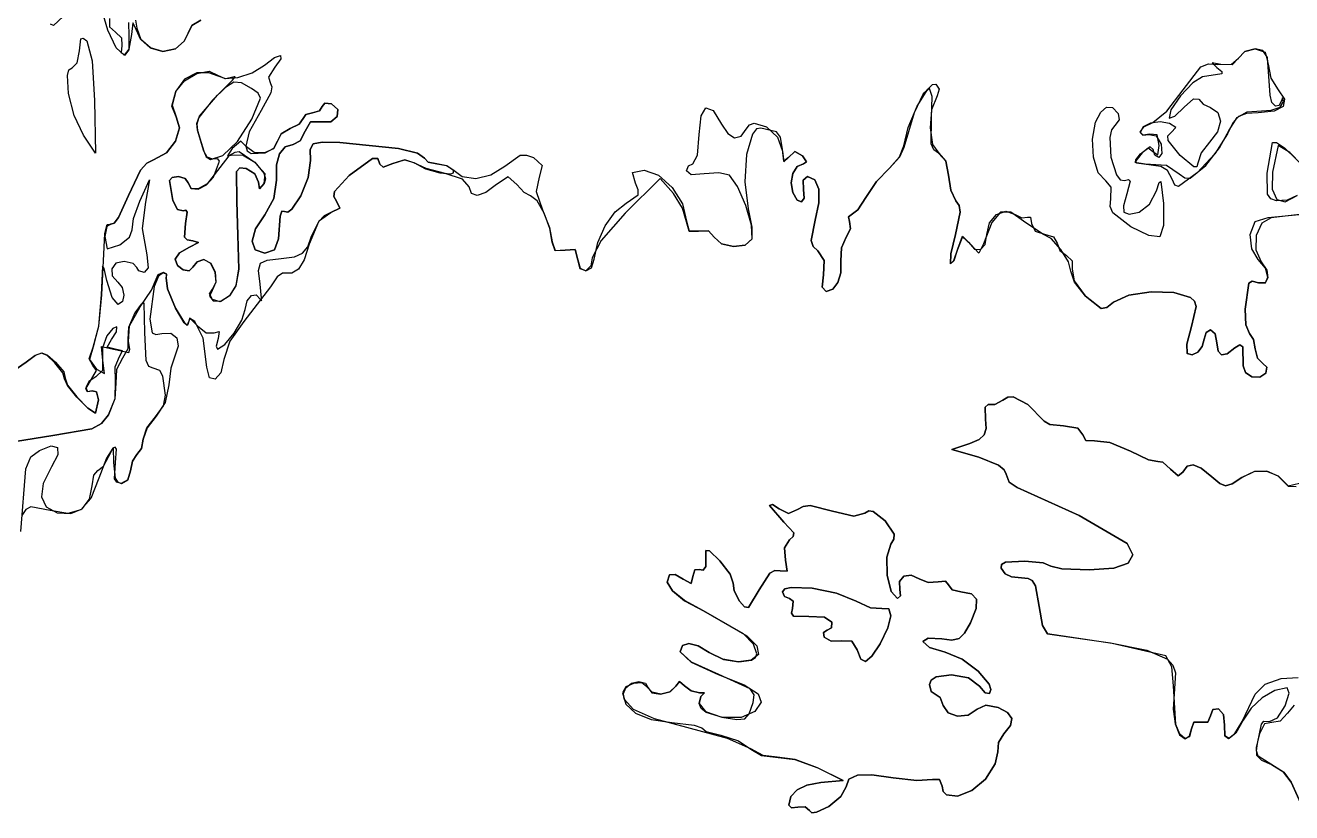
# Model space of a CAD drawing. Extents: x 0 to 397, y 0 to 706.
# Drawn here: x 139.5 to 209.4, y 499 to 542.5 of the extents above; entities that cross this region are included whole.
import ezdxf

# ---------------------------------------------------------------- set-up
doc = ezdxf.new("R2010")
doc.units = 0

msp = doc.modelspace()

# ---------------------------------------------------------------- linework, layer by layer
at = {"layer": 'Layer 1', "color": 7}
for points in [[(149.225094, 542.748397), (148.726795, 542.445405), (148.519538, 542.031552), (148.314618, 541.573602), (147.822096, 541.165129), (147.13575, 541.011919), (146.455919, 541.206272), (145.899583, 541.684589), (145.583719, 542.383272), (145.466818, 542.587795), (145.392514, 541.954646), (145.256341, 541.144845), (144.996344, 540.808118), (144.55234, 541.204249), (144.089881, 542.184084), (143.725053, 543.434787)], [(141.63636, 542.947011), (141.094487, 542.453475), (140.932235, 542.516699)], [(144.19201, 542.835533), (144.188482, 542.374717), (144.521505, 542.068947), (144.84928, 541.768644), (144.862994, 541.334463), (144.832567, 540.962679), (145.042911, 540.808118), (145.273892, 541.104981), (145.269394, 541.866452), (145.245273, 542.6139)], [(145.611633, 542.742444), (145.697314, 542.304249), (145.907917, 541.671244), (146.435987, 541.214783), (147.125916, 541.018274), (147.822096, 541.165129), (148.314618, 541.573602), (148.519538, 542.031552), (148.726795, 542.445405), (149.225094, 542.748397)], [(143.366157, 538.302689), (143.404257, 535.403559), (142.746679, 536.390632), (142.233894, 537.470088), (141.918356, 538.690568), (141.861052, 539.689062), (141.948295, 539.991624), (142.122967, 540.102562), (142.405057, 540.382359), (142.522312, 541.055063), (142.610506, 541.710877), (142.734839, 541.746618), (142.925184, 541.604691), (143.223723, 540.486825), (143.366157, 538.302689)], [(206.498602, 540.621146), (206.153718, 540.27119), (205.539752, 540.291651), (205.046215, 540.384432), (205.316796, 540.131137), (205.587961, 539.908165), (205.579792, 539.768966), (204.523045, 539.608673), (203.985439, 539.273192), (203.312267, 538.554925), (202.781904, 537.795647), (202.672725, 537.337135), (202.990666, 537.445262), (203.51657, 537.943913), (204.028142, 538.392206), (204.312437, 538.379594), (204.552458, 538.105309), (204.957315, 537.924158), (205.375263, 537.652221), (205.505841, 537.162069), (205.35166, 536.572302), (204.915335, 536.001518), (204.451432, 535.418684), (204.258462, 534.85252), (204.205997, 534.648515), (204.037711, 534.645527), (203.288322, 535.270915), (202.620514, 536.101178), (202.607681, 536.349225), (202.788789, 536.536682), (203.054916, 536.813833), (202.700594, 537.043624), (202.175561, 537.133461), (201.649933, 537.055883), (201.245352, 536.848262), (201.08346, 536.547971), (201.225321, 536.387898), (201.566413, 536.429437), (201.96783, 536.362057), (202.238808, 535.889334), (202.278892, 535.376748), (202.108633, 535.16367), (201.882943, 535.289435), (201.789016, 535.591942), (201.628237, 535.745577), (201.184355, 535.415553), (200.781614, 534.899042), (201.360744, 534.810892), (202.526675, 534.734912), (203.224822, 534.259147), (203.5466, 534.027714), (203.842184, 534.009998), (204.701904, 534.72552), (205.461303, 535.693587), (205.991308, 536.662977), (206.433912, 537.363461), (206.983672, 537.685327), (208.315409, 537.773522), (208.803345, 537.928391), (208.985687, 538.250477), (208.945294, 538.45822), (208.897493, 538.338672), (208.759127, 538.031507), (208.544362, 537.999344), (208.347324, 538.20299), (208.26214, 538.603255), (208.10824, 540.671064), (207.850282, 541.057135), (207.422528, 541.160896), (206.855393, 541.00241), (206.498602, 540.621146)], [(208.13902, 540.303998), (208.301121, 539.537015), (208.690765, 538.895708), (209.043559, 538.375322), (208.965976, 537.977207), (208.476502, 537.722694), (207.593625, 537.633116), (206.95104, 537.591279), (206.514301, 537.424624), (206.193449, 537.071438), (205.898527, 536.470007), (205.206376, 535.354964), (204.224243, 534.307125), (203.191794, 533.565012), (202.984652, 533.636455), (202.853347, 533.970928), (202.595114, 534.449868), (202.229988, 534.669781), (200.881495, 534.849433), (200.848863, 535.028754), (201.097218, 535.35664), (201.517686, 535.701436), (201.840522, 535.444834), (202.061934, 535.299357), (202.136502, 535.818779), (202.018101, 536.410608), (201.612627, 536.447076), (201.238903, 536.397158), (201.08346, 536.562082), (201.286175, 536.851051), (201.773847, 537.09901), (202.550708, 537.716636), (203.449542, 538.893592), (204.426473, 540.157639), (204.852198, 540.331818), (205.37324, 540.301176), (206.123555, 540.305762), (206.50848, 540.646898), (206.858348, 541.009863), (207.422528, 541.160896), (207.977095, 540.967265), (208.13902, 540.303998)], [(138.919655, 523.397664), (139.586141, 523.860663), (140.103688, 524.246486), (140.447272, 524.375498), (140.764662, 524.248063), (141.203628, 523.864543), (141.665723, 523.31959), (141.740203, 522.97519), (141.873856, 522.595452), (142.377629, 521.943359), (142.982671, 521.326521), (143.420132, 521.05255), (143.580646, 521.77892), (143.477017, 522.22783), (143.227868, 522.287273), (142.96512, 522.216629), (142.8851, 522.382788), (143.25856, 523.058798), (143.465464, 523.408842), (143.257501, 523.680041), (143.05752, 524.040624), (143.284312, 524.686163), (143.592861, 525.851742), (143.756682, 527.575062), (143.922091, 530.964465), (144.057365, 531.462456), (144.26821, 531.470437), (144.44837, 531.531374), (144.691368, 531.849982), (145.23835, 533.052646), (145.90122, 534.45269), (146.250878, 534.838833), (146.622298, 535.029614), (147.330709, 535.416678), (147.836383, 536.064489), (148.043607, 536.788764), (147.856668, 537.405221), (147.617617, 537.990392), (147.845026, 538.795167), (148.322925, 539.392558), (149.007562, 539.798952), (149.684196, 539.929585), (150.138083, 539.69969), (150.556544, 539.513037), (151.268825, 539.575159), (152.065111, 539.840481), (152.735588, 540.263429), (153.288937, 540.68329), (153.617753, 540.791802), (153.650038, 540.604642), (153.313791, 540.137487), (152.965996, 539.587594), (153.065083, 539.245664), (153.151634, 539.063995), (153.090483, 538.737399), (152.559199, 537.750238), (151.888601, 536.578855), (151.702654, 535.779047), (151.790536, 535.528271), (151.998513, 535.382133), (152.773335, 535.419434), (153.25717, 535.68243), (153.45843, 536.062901), (153.665687, 536.456645), (154.163986, 536.751171), (154.662285, 537.005877), (154.869542, 537.303974), (155.024985, 537.536411), (155.398709, 537.633116), (155.772433, 537.733525), (155.927876, 537.974958), (156.076837, 538.158976), (156.434818, 538.122066), (156.790881, 537.80283), (156.747027, 537.413909), (156.403663, 537.129829), (155.861201, 537.125116), (155.284188, 537.128952), (154.979962, 536.606532), (154.706691, 536.085743), (154.319914, 535.869226), (153.878572, 535.740528), (153.573656, 535.363254), (153.411417, 534.750633), (153.398105, 533.915894), (153.261712, 532.892), (152.75993, 531.996429), (152.236242, 531.212198), (152.060283, 530.53218), (152.232383, 530.053179), (152.752874, 529.872), (153.299018, 530.066072), (153.512052, 530.66575), (153.603069, 531.927285), (153.692145, 532.194602), (153.854247, 532.180932), (154.035039, 532.141716), (154.258657, 532.299802), (154.747437, 533.036639), (155.146721, 534.048974), (155.282645, 534.994337), (155.270243, 535.604312), (155.436897, 535.913588), (155.928857, 536.012917), (156.892371, 535.993051), (160.140398, 535.653943), (161.1816, 535.39238), (161.572324, 535.118514), (161.773407, 534.901203), (162.257066, 534.810892), (162.797125, 534.719655), (163.133719, 534.500095), (163.6492, 534.102635), (164.406146, 534.007793), (165.244252, 534.205315), (166.003216, 534.68495), (166.861921, 535.279469), (167.213636, 535.296634), (167.593892, 535.150617), (168.075213, 534.715774), (167.907511, 534.077467), (167.732269, 533.287729), (168.079314, 532.274418), (168.466709, 531.299428), (168.627884, 530.499592), (168.779049, 530.016948), (169.33344, 530.048389), (169.894842, 530.071496), (170.038996, 529.513578), (170.174198, 529.05022), (170.47503, 528.905521), (170.784328, 529.073493), (170.94493, 529.54815), (171.133429, 530.470791), (171.548048, 531.393399), (172.103756, 532.167378), (172.715523, 532.64413), (173.362782, 533.100271), (173.375725, 533.373785), (173.214704, 533.751147), (173.051059, 534.33667), (173.706829, 534.458114), (174.491534, 534.188002), (175.245514, 533.503453), (175.8125, 532.593148), (176.036222, 531.645768), (176.17676, 531.088952), (176.70015, 531.093317), (177.243561, 531.106458), (177.570806, 530.764528), (177.971226, 530.388087), (178.626274, 530.237963), (179.275435, 530.326428), (179.658194, 530.66575), (179.625303, 531.415068), (179.312251, 532.51294), (178.859433, 533.565371), (178.407243, 534.178361), (177.81806, 534.315107), (177.006361, 534.25315), (176.301952, 534.209406), (176.036222, 534.430245), (176.139851, 534.699017), (176.389, 534.810892), (176.638149, 535.285775), (176.741778, 536.427674), (176.842507, 537.452058), (177.1129, 537.90233), (177.505267, 537.756561), (177.971915, 536.992824), (178.311524, 536.475271), (178.692508, 536.250447), (179.052656, 536.330489), (179.329757, 536.727535), (179.510626, 536.967807), (179.781016, 537.053943), (180.450886, 536.848273), (181.060431, 536.279463), (181.330714, 535.516448), (181.405724, 534.925104), (181.671498, 535.160848), (182.025378, 535.492812), (182.441965, 535.249042), (182.669198, 534.923075), (182.494529, 534.810892), (182.153144, 534.657053), (181.914253, 534.268364), (181.818303, 533.754063), (181.905742, 533.223391), (182.15466, 532.803276), (182.390812, 532.709658), (182.530126, 532.917003), (182.488532, 533.39978), (182.472436, 533.903635), (182.709018, 534.105336), (183.119685, 533.920998), (183.337139, 533.412745), (183.349277, 532.647712), (183.143993, 531.69304), (182.921346, 530.568163), (183.027262, 530.253028), (183.286868, 529.997589), (183.641234, 529.468554), (183.598724, 528.674671), (183.532975, 528.007568), (183.738424, 527.755332), (184.117065, 527.891692), (184.398472, 528.260157), (184.553407, 528.799808), (184.552636, 529.449725), (184.59907, 530.168907), (184.858494, 530.75712), (185.08167, 531.214938), (185.041586, 531.620368), (184.973015, 531.880453), (185.128017, 531.988668), (185.496934, 532.27358), (185.942581, 532.958807), (186.529295, 533.832771), (187.236923, 534.572061), (187.799869, 535.199874), (188.038435, 535.806784), (188.264434, 536.810587), (188.778299, 537.990701), (189.363998, 538.930639), (189.616276, 539.18039), (189.8055, 539.213914), (189.99212, 538.932441), (189.871822, 538.571858), (189.568389, 537.795394), (189.488529, 536.789536), (189.622982, 535.879853), (189.962486, 535.391917), (190.346265, 534.958838), (190.50012, 534.186828), (190.621211, 533.360401), (190.912165, 532.776068), (191.0876, 532.507803), (191.142485, 532.140451), (190.887823, 530.907403), (190.626062, 529.83196), (190.609834, 529.292033), (190.794028, 529.468466), (191.01447, 530.115064), (191.278084, 530.823222), (191.607843, 530.477014), (191.938727, 530.106719), (192.266303, 530.076082), (192.516886, 530.353685), (192.616788, 530.908109), (192.772038, 531.548958), (193.158435, 532.008732), (193.656948, 532.199888), (194.14855, 532.034882), (194.55107, 531.825596), (194.854106, 531.874015), (195.01806, 531.865284), (195.086234, 531.518415), (195.280262, 531.092083), (195.79179, 530.930334), (196.290089, 530.78596), (196.497346, 530.438914), (196.650981, 530.032911), (197.020516, 529.746764), (197.33537, 529.446814), (197.332724, 528.996052), (197.433487, 528.34284), (198.047805, 527.520029), (198.931294, 526.818442), (199.238977, 526.877389), (199.615551, 527.174659), (200.452186, 527.554188), (201.682389, 527.739942), (202.939976, 527.709201), (203.858765, 527.439243), (204.082983, 527.232482), (204.16502, 526.94165), (203.911681, 525.833397), (203.663943, 524.859818), (203.670734, 524.345027), (203.945085, 524.262394), (204.254229, 524.416597), (204.506752, 524.731336), (204.61124, 525.130311), (204.714869, 525.489395), (204.964018, 525.638664), (205.213167, 525.431407), (205.316796, 524.933108), (205.383675, 524.464156), (205.577455, 524.258861), (205.88785, 524.320134), (206.304574, 524.650886), (206.573832, 524.82486), (206.741755, 524.712357), (206.763539, 523.650407), (206.887799, 523.28139), (207.249887, 523.056241), (207.681362, 523.028603), (208.013784, 523.252121), (208.06842, 523.578617), (207.848684, 523.795046), (207.555481, 524.085427), (207.433464, 524.588797), (207.338831, 525.110203), (207.111378, 525.443225), (206.912014, 525.91996), (206.884894, 526.786956), (207.081744, 528.21584), (207.271451, 528.336109), (207.609853, 528.235816), (208.005356, 528.241218), (208.132802, 528.561871), (207.994276, 529.044052), (207.591861, 529.534039), (207.235247, 530.121502), (207.150889, 530.899995), (207.421646, 531.624601), (208.13902, 531.840148), (209.836985, 532.010143)], [(149.008841, 539.836215), (148.33148, 539.48579), (147.846041, 538.82114), (147.653959, 538.056279), (147.856668, 537.405221), (148.043607, 536.788764), (147.836383, 536.064489), (147.330709, 535.416678), (146.622298, 535.029614), (146.250878, 534.838833), (145.90122, 534.45269), (145.23835, 533.052646), (144.691368, 531.849982), (144.44837, 531.531374), (144.26821, 531.470437), (144.031761, 531.357636), (143.933424, 530.795573), (144.061086, 530.117225), (144.754691, 530.339784), (145.295764, 530.757208), (145.443667, 531.162462), (145.509063, 531.79076), (145.852536, 532.743966), (146.393698, 533.928947), (146.168625, 532.694224), (145.993339, 531.243116), (146.253292, 529.783805), (146.321555, 529.067225), (146.091367, 528.813666), (145.812981, 528.895202), (145.697314, 529.091302), (145.490057, 529.303057), (144.991758, 529.422208), (144.541299, 529.32203), (144.307501, 529.018983), (144.327637, 528.633121), (144.63898, 528.284499), (144.893774, 527.974446), (144.982674, 527.563024), (144.903696, 527.203659), (144.654855, 527.049776), (144.33515, 527.438317), (144.039257, 528.372693), (143.886361, 529.037697), (143.798486, 529.164636), (143.728107, 527.575062), (143.586908, 525.856328), (143.292779, 524.701686), (143.083846, 524.003185), (143.470226, 523.470843), (143.916006, 523.229102), (143.810657, 523.956266), (143.735912, 524.733347), (144.500691, 524.565866), (145.254842, 524.38886), (145.312202, 524.579955), (145.225297, 524.998725), (145.286769, 525.872424), (145.887461, 526.923129), (146.500678, 527.837353), (146.755648, 528.437252), (146.86545, 528.703114), (147.12924, 528.813666), (147.338437, 528.725427), (147.316918, 528.513099), (147.389722, 527.900765), (147.825271, 526.850809), (148.31894, 526.040919), (148.471632, 525.912398), (148.530827, 526.0052), (148.646406, 526.268108), (149.036358, 525.86797), (149.514769, 525.470962), (149.966986, 525.484853), (150.245372, 525.550073), (150.177947, 525.167353), (150.076788, 524.752794), (150.149725, 524.58033), (150.554632, 524.84003), (151.060377, 525.454867), (151.49409, 526.178447), (151.682898, 526.764379), (151.786422, 527.251289), (152.017111, 527.54393), (152.28848, 527.584819), (152.514043, 527.316476), (152.567032, 527.246902), (152.58235, 527.385091), (152.501696, 528.172316), (152.4172, 528.921291), (152.512324, 529.319858), (152.894057, 529.497432), (153.669391, 529.583428), (154.389411, 529.679868), (154.844054, 529.869707), (155.129495, 530.223587), (155.341912, 530.812153), (155.776181, 531.677871), (156.405185, 532.123429), (156.908555, 532.366361), (156.722685, 532.746082), (156.56604, 532.999983), (156.613324, 533.290595), (157.409896, 534.168483), (158.695331, 535.104095), (159.002954, 535.104265), (159.102878, 534.798545), (159.284647, 534.621803), (159.831012, 534.822886), (160.477169, 535.022471), (160.97754, 534.883917), (161.631894, 534.538806), (162.417448, 534.309815), (163.030824, 534.257896), (163.17814, 534.317387), (163.168644, 534.444003), (162.807312, 534.703118), (162.257066, 534.810892), (161.773407, 534.901203), (161.572324, 535.118514), (161.1816, 535.39238), (160.140398, 535.653943), (156.892371, 535.993051), (155.928857, 536.012917), (155.436897, 535.913588), (155.270243, 535.604312), (155.282645, 534.994337), (155.146721, 534.048974), (154.747437, 533.036639), (154.258657, 532.299802), (154.035039, 532.141716), (153.854247, 532.180932), (153.692145, 532.194602), (153.603069, 531.927285), (153.512052, 530.66575), (153.299018, 530.066072), (152.752874, 529.872), (152.232383, 530.053179), (152.060283, 530.53218), (152.236242, 531.212198), (152.75993, 531.996429), (153.261712, 532.892), (153.398105, 533.915894), (153.411417, 534.750633), (153.573656, 535.363254), (153.878572, 535.740528), (154.319914, 535.869226), (154.706691, 536.085743), (154.979962, 536.606532), (155.284188, 537.128952), (155.861201, 537.125116), (156.403663, 537.129829), (156.747027, 537.413909), (156.790881, 537.80283), (156.434818, 538.122066), (156.076837, 538.158976), (155.927876, 537.974958), (155.772433, 537.733525), (155.398709, 537.633116), (155.024985, 537.536411), (154.869542, 537.303974), (154.662285, 537.005877), (154.163986, 536.751171), (153.665687, 536.456645), (153.45843, 536.062901), (153.240926, 535.639275), (152.736514, 535.418155), (152.167345, 535.44065), (151.755571, 535.74787), (151.427178, 536.062989), (150.962526, 535.647329), (150.703102, 535.255789), (150.904317, 535.295256), (151.526248, 535.307333), (152.215549, 534.896573), (152.705288, 534.2926), (152.791905, 533.989918), (152.728532, 533.725041), (152.469858, 533.4269), (152.405388, 533.799477), (152.207303, 534.257472), (151.738284, 534.548778), (151.385269, 534.585522), (151.204399, 534.377857), (151.217937, 532.737968), (151.332149, 528.994112), (151.159398, 528.079943), (150.811889, 527.52779), (150.290131, 527.182465), (149.877381, 527.314712), (149.69667, 527.639048), (149.866797, 527.89221), (150.074749, 528.271744), (150.021226, 528.817106), (149.771249, 529.306772), (149.389841, 529.519222), (149.025201, 529.397205), (148.792588, 529.104002), (148.574345, 528.902583), (148.245209, 528.952616), (147.945111, 529.190174), (147.813982, 529.551325), (148.047212, 529.88761), (148.607732, 530.213842), (149.106781, 530.471105), (148.777419, 530.555331), (148.48092, 530.607735), (148.326568, 530.761574), (148.387952, 531.512065), (148.468341, 532.148168), (148.399312, 532.257149), (148.258482, 532.221501), (147.938954, 532.294747), (147.682396, 532.786299), (147.500892, 533.881983), (147.652432, 534.062799), (147.990371, 534.105336), (148.364095, 534.001707), (148.519538, 533.752558), (148.684814, 533.443431), (149.076839, 533.419756), (149.539904, 533.644856), (149.918303, 534.082053), (150.262746, 534.947461), (150.166201, 535.089372), (149.889375, 535.075476), (149.581267, 535.168565), (149.394075, 535.516448), (149.042002, 536.67109), (148.998958, 537.030555), (149.157228, 537.448393), (150.154311, 538.591614), (150.983428, 539.425669), (151.131319, 539.616346), (151.061656, 539.611495), (150.614466, 539.508616), (150.179711, 539.647831), (149.66029, 539.831584), (149.008841, 539.836215)], [(149.868561, 538.330911), (149.119481, 537.375191), (149.001637, 536.99101), (149.047999, 536.655215), (149.394075, 535.516448), (149.529377, 535.1935), (149.761785, 535.052975), (150.435784, 535.264653), (151.251798, 536.042407), (152.045554, 537.277163), (152.520922, 538.441286), (152.395201, 538.713306), (152.02474, 538.976495), (151.470895, 539.287479), (151.056321, 539.322305), (150.586911, 539.02283), (149.868561, 538.330911)], [(209.869749, 532.021035), (208.315409, 531.83521), (207.797867, 531.530894), (207.492422, 530.849283), (207.459299, 530.05324), (207.758725, 529.405627), (208.064374, 528.947413), (208.130906, 528.516715), (207.974129, 528.23802), (207.609853, 528.235816), (207.271451, 528.336109), (207.081744, 528.21584), (206.884894, 526.786956), (206.912014, 525.91996), (207.111378, 525.443225), (207.338831, 525.110203), (207.433464, 524.588797), (207.555481, 524.085427), (207.848684, 523.795046), (208.06842, 523.578617), (208.013784, 523.252121), (207.681362, 523.028603), (207.249887, 523.056241), (206.887799, 523.28139), (206.763539, 523.650407), (206.741755, 524.712357), (206.573832, 524.82486), (206.304574, 524.650886), (205.88785, 524.320134), (205.577455, 524.258861), (205.383675, 524.464156), (205.316796, 524.933108), (205.213167, 525.431407), (204.964018, 525.638664), (204.714869, 525.489395), (204.61124, 525.130311), (204.506752, 524.731336), (204.254229, 524.416597), (203.945085, 524.262394), (203.670734, 524.345027), (203.663943, 524.859818), (203.911681, 525.833397), (204.16502, 526.94165), (204.082983, 527.232482), (203.858765, 527.439243), (202.939976, 527.709201), (201.682389, 527.739942), (200.452186, 527.554188), (199.615551, 527.174659), (199.239572, 526.877091), (198.934204, 526.815796), (198.066855, 527.500979), (197.456241, 528.27881), (197.261816, 528.875402), (197.131823, 529.406035), (196.703412, 530.089135), (196.163414, 530.679101), (195.698657, 530.930334), (194.64632, 531.641182), (193.936674, 532.146178), (193.376848, 532.132822), (192.900366, 531.563642), (192.440752, 530.401167), (192.178373, 529.880952), (191.727082, 530.356364), (191.276937, 530.786092), (191.004593, 530.0752), (190.791074, 529.456736), (190.609834, 529.292033), (190.626062, 529.83196), (190.887823, 530.907403), (191.142485, 532.140451), (191.0876, 532.507803), (190.912165, 532.776068), (190.621211, 533.360401), (190.50012, 534.186828), (190.344236, 534.964527), (189.946259, 535.398267), (189.684822, 535.581012), (189.542019, 535.921746), (189.562436, 537.32761), (189.606605, 538.523296), (189.444829, 538.976495), (189.100821, 538.679863), (188.598294, 537.62606)], [(188.598294, 537.62606), (188.030674, 535.711181), (187.797576, 535.171784), (187.236923, 534.572061), (186.529295, 533.832771), (185.942581, 532.958807), (185.496934, 532.27358), (185.128017, 531.988668), (184.973015, 531.880453), (185.041586, 531.620368), (185.08167, 531.214938), (184.858494, 530.75712), (184.59907, 530.168907), (184.552636, 529.449725), (184.553407, 528.799808), (184.398472, 528.260157), (184.117065, 527.891692), (183.738424, 527.755332), (183.532975, 528.007568), (183.598724, 528.674671), (183.641234, 529.468554), (183.286868, 529.997589), (183.027262, 530.253028), (182.921346, 530.568163), (183.143993, 531.69304), (183.349277, 532.647712), (183.337139, 533.412745), (183.119685, 533.920998), (182.709018, 534.105336), (182.472436, 533.903635), (182.488532, 533.39978), (182.530126, 532.917003), (182.390812, 532.709658), (182.15466, 532.803276), (181.905742, 533.223391), (181.818303, 533.754063), (181.914253, 534.268364), (182.153144, 534.657053), (182.494529, 534.810892), (182.669198, 534.923075), (182.441965, 535.249042), (182.025378, 535.492812), (181.671498, 535.160848), (181.408017, 534.951474), (181.333184, 535.604642), (181.234362, 536.289737), (181.004042, 536.574782), (180.14785, 536.77904), (179.894826, 536.738457), (179.672735, 536.447159), (179.353923, 535.319113), (179.256567, 533.80828), (179.445821, 532.32804), (179.643686, 531.310276), (179.644435, 530.64282), (179.269234, 530.316059), (178.622967, 530.237743), (177.969027, 530.392392), (177.570806, 530.764528), (177.243561, 531.106458), (176.70015, 531.093317), (176.179406, 531.085071), (176.036222, 531.609432), (175.823188, 532.367728), (175.31091, 533.170474), (174.585246, 534.004794), (172.655198, 532.089915), (171.320859, 530.574293), (170.822869, 529.619058), (170.762676, 529.181305), (170.479968, 528.908916), (170.160528, 529.006459), (170.038996, 529.513578), (169.894842, 530.071496), (169.33344, 530.048389), (168.780505, 530.015448), (168.627884, 530.483364), (168.497676, 531.245392), (168.181002, 532.08458), (167.788791, 532.763363), (167.431967, 533.04418), (167.078792, 533.226169), (166.670319, 533.659777), (166.189306, 534.096076), (165.54531, 533.659777), (164.96644, 533.234989), (164.487814, 533.070021), (164.162051, 533.16924), (164.04177, 533.537011), (163.670956, 533.958801), (162.718852, 534.273964), (161.661665, 534.550233), (160.97754, 534.866984), (160.480608, 535.026439), (159.831012, 534.822886), (159.284647, 534.621803), (159.102878, 534.798545), (159.002954, 535.104265), (158.695331, 535.104095), (157.409896, 534.168483), (156.613324, 533.290595), (156.56604, 532.999983), (156.722685, 532.746082), (156.907364, 532.366052), (156.399893, 532.122018), (156.036967, 531.942686), (155.724544, 531.600171), (155.213501, 530.36977), (154.928142, 529.511014), (154.6237, 528.998301), (154.244182, 528.771007), (153.733597, 528.76851), (153.43497, 528.563238), (153.073902, 528.016388), (151.599995, 526.096923), (150.827103, 525.016849), (150.4958, 524.009535), (150.334586, 523.27611), (150.020741, 522.91363), (149.708152, 522.991947), (149.550708, 523.58091), (149.358885, 525.189445), (148.896658, 526.108212), (148.607688, 526.280852), (148.519538, 525.987561), (148.464786, 525.901533), (148.315676, 526.035672), (147.825271, 526.850809), (147.389722, 527.900765), (147.316918, 528.513099), (147.350608, 528.725427), (147.170515, 528.813666), (146.884059, 528.603124), (146.642053, 528.037113), (146.407809, 526.232389), (146.531987, 525.471006), (146.73404, 525.384267), (147.066798, 525.448869), (147.570273, 525.461779), (147.893401, 525.195751), (147.983233, 524.742928), (147.786818, 524.195449), (147.562892, 523.523628), (147.466496, 522.606537), (147.26453, 521.641866), (146.755648, 520.876161), (146.257349, 520.240146), (146.050092, 519.607571), (145.946463, 519.098601), (145.697314, 518.759493), (145.448165, 518.404422), (145.344536, 517.856734), (145.191651, 517.373075), (144.824188, 517.171992), (144.586438, 517.228503), (144.461533, 517.418231), (144.517977, 518.31852), (144.572773, 519.065743), (144.500856, 519.172453), (144.377968, 519.11549), (144.025008, 518.553322), (143.60534, 517.464798), (143.146404, 516.338372), (142.601378, 515.701922), (141.886027, 515.499323), (140.916114, 515.674449), (139.845565, 515.870197), (139.567383, 515.726688), (139.344135, 515.402105)], [(199.873079, 537.593605), (199.916162, 537.237431), (199.679051, 536.931793), (199.494251, 536.678652), (199.405301, 536.256174), (199.467604, 535.169094), (199.771275, 534.202333), (199.984032, 533.930254), (200.221623, 533.887672), (200.440665, 533.936785), (200.532509, 533.848514), (200.352857, 533.157422), (200.151376, 532.498873), (200.181407, 532.132425), (200.464379, 532.025533), (201.021724, 532.145654), (201.591152, 532.582967), (201.980927, 533.324286), (202.122909, 533.771806), (202.220111, 533.832109), (202.371452, 532.628607), (202.365632, 531.401337), (202.171427, 530.772289), (201.561342, 530.852194), (200.555704, 531.328973), (199.563119, 532.095736), (199.424362, 532.456893), (199.467737, 532.883666), (199.487095, 533.5158), (199.190806, 533.861919), (198.769639, 534.321209), (198.505402, 535.170593), (198.43967, 536.176148), (198.614014, 537.103949), (198.905199, 537.66663), (199.227936, 537.941973), (199.558478, 537.920718), (199.873079, 537.593605)], [(209.751921, 533.068169), (209.198324, 532.798646), (208.59869, 532.757724), (208.290753, 532.87914), (208.115869, 533.135329), (208.086809, 534.286311), (208.388787, 535.987054), (208.612562, 535.987316), (209.046045, 535.694204), (210.337444, 534.447266)], [(210.576672, 534.158385), (209.333444, 535.435789), (208.702759, 535.824423), (208.384553, 534.351575), (208.364599, 533.409322), (208.61677, 532.848167), (209.091587, 532.715308), (209.739574, 533.057938)], [(150.777317, 535.246573), (149.971219, 534.19353), (149.568033, 533.696202), (149.088613, 533.425621), (148.687576, 533.428752), (148.519538, 533.752558), (148.364095, 534.001707), (147.990371, 534.105336), (147.652432, 534.062799), (147.500892, 533.881983), (147.682396, 532.786299), (147.938954, 532.294747), (148.258482, 532.221501), (148.399312, 532.257149), (148.468341, 532.148168), (148.387952, 531.512065), (148.326568, 530.761574), (148.48092, 530.607735), (148.777419, 530.555331), (149.106781, 530.471105), (148.607732, 530.213842), (148.047212, 529.88761), (147.813982, 529.551325), (147.945111, 529.190174), (148.245209, 528.952616), (148.574345, 528.902583), (148.792588, 529.104002), (149.025201, 529.397205), (149.389841, 529.519222), (149.772269, 529.318469), (150.01298, 528.842682), (150.059419, 528.281567), (149.859036, 527.824829), (149.704034, 527.509005), (149.902781, 527.243451), (150.336565, 527.235999), (150.837289, 527.55319), (151.168576, 528.096264), (151.333075, 529.014088), (151.217937, 532.737968), (151.204399, 534.377857), (151.385269, 534.585522), (151.738284, 534.548778), (152.207303, 534.257472), (152.405388, 533.799477), (152.469858, 533.4269), (152.728532, 533.725041), (152.777701, 534.260735), (152.226529, 534.87157), (151.352434, 535.464942), (151.096328, 535.439399), (150.777317, 535.246573)], [(139.294746, 514.51134), (139.572647, 517.976238), (139.849875, 518.626738), (140.316744, 518.982096), (140.971175, 519.233616), (141.314621, 519.147196), (141.325551, 518.752007), (140.982436, 518.07722), (140.52318, 517.169346), (140.424385, 516.423926), (140.682051, 515.873769), (141.292175, 515.551683), (142.058376, 515.510077), (142.672243, 515.771552), (143.079999, 516.294832), (143.227868, 517.038642), (143.319458, 517.631133), (143.539371, 517.877548), (143.846244, 518.110646), (144.146502, 518.671298), (144.382731, 519.125412), (144.400149, 518.31852), (144.491783, 517.457919), (144.638076, 517.243385), (144.851705, 517.171992), (145.199721, 517.373075), (145.344536, 517.856734), (145.448165, 518.404422), (145.697314, 518.759493), (145.946463, 519.098601), (146.050092, 519.607571), (146.247207, 520.23093), (146.721076, 520.844764), (147.161122, 521.448146), (147.277054, 522.045973), (147.13559, 523.081024), (146.966874, 523.392394), (146.59972, 523.521996), (146.358718, 523.618938), (146.209459, 523.945374), (146.13617, 525.500375), (146.100627, 527.113629), (145.930092, 527.06446), (145.590422, 526.577406), (145.233896, 525.782333), (145.206247, 525.137014), (145.200118, 524.604319), (144.894744, 524.080091), (144.572614, 523.462817), (144.54126, 522.698965), (144.487285, 521.829103), (144.125335, 520.949186), (143.735212, 520.482317), (143.201718, 520.177043), (141.061811, 519.812888), (138.989461, 519.4882)], [(138.989461, 519.4882), (141.061811, 519.812888), (143.202733, 520.177264), (143.736155, 520.48326), (144.127099, 520.952008), (144.501044, 521.862396), (144.517272, 522.806915), (144.499765, 523.607236), (144.728586, 524.176046), (144.904357, 524.492091), (144.490108, 524.58033), (144.051031, 524.681004), (144.293258, 525.117964), (144.563838, 525.542312), (144.587827, 525.807645), (144.361432, 525.72408), (144.030791, 525.31058)], [(144.030791, 525.31058), (143.798134, 524.647358), (143.807835, 523.964027), (143.794033, 523.394731), (143.432832, 523.052448), (143.038867, 522.788438), (142.87509, 522.453784), (142.978719, 522.246307), (143.227868, 522.287273), (143.477017, 522.22783), (143.580646, 521.77892), (143.420132, 521.05255), (142.99649, 521.324564), (142.38367, 521.935377), (141.860809, 522.577146), (141.707042, 522.942029), (141.616378, 523.27073), (141.161647, 523.824327), (140.736743, 524.223104), (140.42756, 524.359182), (140.08934, 524.235241), (139.577321, 523.85396), (138.915736, 523.395084)], [(210.108227, 499.12387), (209.410432, 500.684912), (208.999357, 501.228587), (208.28507, 501.661402), (207.586437, 502.103168), (207.503871, 502.400681), (207.565403, 502.802639), (207.781303, 503.883903), (207.914433, 504.048165), (208.227215, 504.0296), (208.663292, 504.218998), (209.092226, 504.882265), (209.297808, 505.589056), (209.197001, 505.883096), (208.517407, 505.735039), (207.821343, 505.339465), (207.207565, 504.769266), (206.774827, 504.097334), (206.364541, 503.389369), (205.994703, 503.091608), (205.755106, 503.22783), (205.735543, 503.821814), (205.684038, 504.403369), (205.40499, 504.73304), (205.09362, 504.678536), (204.964018, 504.336164), (204.82326, 503.988149), (204.434851, 503.9915), (204.04459, 503.992603), (203.905684, 503.627786), (203.798202, 503.17418), (203.548011, 503.08001), (203.26349, 503.316438), (203.05302, 503.854623), (202.928489, 506.002335), (202.821994, 507.051453), (202.500922, 507.643105), (199.525725, 508.325158), (195.968179, 508.866187), (195.687235, 509.317478), (195.507098, 510.381015), (195.297901, 511.514535), (195.118359, 511.810709), (194.889737, 511.924419), (193.968986, 512.012614), (193.635434, 512.172951), (193.410891, 512.496272), (193.427532, 512.691915), (193.640065, 512.818403), (194.704528, 512.879389), (195.721543, 512.775232), (196.144568, 512.60387), (196.765016, 512.452748), (198.257003, 512.397142), (199.620043, 512.495142), (200.423986, 512.769984), (200.668665, 513.221501), (200.353915, 513.849529), (197.706581, 515.390772), (194.292484, 516.946567), (193.856538, 517.244841), (193.675122, 517.676465), (193.568748, 517.922841), (193.266517, 518.172426), (192.175815, 518.617323), (190.676509, 519.031485), (191.680868, 519.377207), (192.188769, 519.591845), (192.472766, 519.843359), (192.575127, 520.197995), (192.538119, 520.721997), (192.52414, 521.372079), (192.696163, 521.532681), (193.056923, 521.521039), (193.497322, 521.757048), (193.779754, 521.926872), (194.075349, 521.949356), (194.881976, 521.522803), (195.780854, 520.611577), (196.099457, 520.424649), (196.850124, 520.346994), (197.632101, 520.217524), (197.908458, 519.850988), (198.081716, 519.532738), (198.556864, 519.524316), (199.406221, 519.42395), (200.538418, 518.944701), (201.535501, 518.470965), (202.060302, 518.383784), (202.339482, 518.337041), (202.746455, 517.960098), (203.173361, 517.586727), (203.428023, 517.789353), (203.667482, 518.125948), (204.005167, 518.197694), (204.455037, 518.002476), (205.031046, 517.538176), (205.470243, 517.157864), (205.797721, 517.026162), (206.15708, 517.139266), (206.691925, 517.493373), (207.381688, 517.823551), (208.060571, 517.852501), (208.694805, 517.58644), (209.250623, 517.031586), (209.877378, 517.188528)], [(209.689215, 516.988062), (209.266851, 517.004775), (208.705719, 517.575278), (208.06842, 517.850869), (207.386605, 517.825563), (206.691925, 517.493373), (206.15708, 517.139266), (205.797721, 517.026162), (205.470243, 517.157864), (205.031046, 517.538176), (204.455037, 518.002476), (204.005167, 518.197694), (203.667482, 518.125948), (203.428023, 517.789353), (203.173361, 517.586727), (202.746455, 517.960098), (202.339482, 518.337041), (202.060302, 518.383784), (201.535501, 518.470965), (200.538418, 518.944701), (199.406221, 519.42395), (198.556864, 519.524316), (198.081716, 519.532738), (197.908458, 519.850988), (197.632101, 520.217524), (196.850124, 520.346994), (196.099457, 520.424649), (195.780854, 520.611577), (194.881976, 521.522803), (194.075349, 521.949356), (193.779754, 521.926872), (193.497322, 521.757048), (193.056923, 521.521039), (192.696163, 521.532681), (192.52414, 521.372079), (192.538119, 520.721997), (192.575127, 520.197995), (192.472766, 519.843359), (192.188769, 519.591845), (191.680868, 519.377207), (190.676509, 519.031485), (192.175815, 518.617323), (193.266517, 518.172426), (193.568748, 517.922841), (193.675122, 517.676465), (193.856538, 517.244841), (194.292484, 516.946567), (197.706581, 515.390772), (200.353915, 513.849529), (200.668665, 513.221501), (200.423986, 512.769984), (199.620043, 512.495142), (198.257003, 512.397142), (196.765016, 512.452748), (196.144568, 512.60387), (195.721543, 512.775232), (194.704528, 512.879389), (193.640065, 512.818403), (193.427532, 512.691915), (193.410891, 512.496272), (193.635434, 512.172951), (193.968986, 512.012614), (194.889737, 511.924419), (195.118359, 511.810709), (195.297901, 511.514535), (195.507098, 510.381015), (195.687235, 509.316508), (195.968179, 508.862659), (199.441984, 508.35995), (201.454941, 507.967375), (202.585545, 507.468833), (202.879382, 507.132324), (203.023932, 506.712323), (202.960239, 505.54584), (202.908535, 504.697536), (203.016772, 503.894442), (203.246584, 503.295806), (203.559609, 503.060872), (203.804084, 503.227383), (203.905684, 503.627786), (204.04459, 503.992603), (204.434851, 503.9915), (204.82326, 503.988149), (204.964018, 504.336164), (205.09362, 504.678536), (205.40499, 504.73304), (205.684038, 504.403369), (205.735543, 503.821814), (205.746143, 503.239444), (205.96163, 503.090858), (206.30749, 503.36005), (206.709211, 504.031011), (207.422881, 505.527496), (207.986025, 506.079571), (208.862039, 506.403444), (209.793615, 506.446857)], [(180.622336, 515.948911), (181.416086, 515.030982), (181.954338, 514.434655), (181.932124, 514.233313), (181.731117, 514.048143), (181.439193, 513.60814), (181.507103, 512.929484), (181.599487, 512.32932), (181.201597, 512.341403), (180.912011, 512.368771), (180.632214, 512.212154), (180.041663, 511.292594), (179.461255, 510.31778), (179.243944, 510.353091), (178.969218, 510.675938), (178.667946, 511.231166), (178.607974, 511.658072), (178.440272, 512.161045), (177.880193, 512.899498), (177.30759, 513.437749), (177.109373, 513.460062), (177.10708, 512.577985), (176.961735, 512.381504), (176.741778, 512.409489), (176.492629, 512.389204), (176.389, 512.034486), (176.287268, 511.637875), (175.851366, 511.887378), (175.409512, 512.140452), (175.102066, 512.122328), (174.969973, 511.720729), (175.255789, 511.235223), (175.932527, 510.694619), (176.9732, 510.127721), (179.375178, 508.752813), (179.914641, 508.195286), (180.003916, 507.731653), (179.614471, 507.407031), (178.888344, 507.32146), (178.041963, 507.466738), (177.291759, 507.834664), (176.677914, 508.203129), (176.165339, 508.332875), (175.813895, 508.22251), (175.683444, 507.870647), (176.29741, 507.305409), (177.78847, 506.621108), (179.221416, 506.041262), (179.985792, 505.557394), (180.157568, 505.092443), (179.81271, 504.569351), (179.045788, 504.242574), (178.022053, 504.245633), (177.125915, 504.52247), (176.845821, 504.746037), (176.741778, 505.017026), (176.819566, 505.395865), (177.006361, 505.586057), (177.039434, 505.616308), (176.74707, 505.611104), (176.289781, 505.711955), (175.926155, 505.996691), (175.655089, 506.227804), (175.450963, 505.971291), (175.129268, 505.653801), (174.629211, 505.54196), (174.137157, 505.63861), (173.839473, 505.946596), (173.568099, 506.153004), (173.117601, 506.130482), (172.695282, 505.931614), (172.508442, 505.608987), (172.693568, 504.983358), (173.228506, 504.4883), (174.082598, 504.142335), (175.225185, 503.963984), (176.463083, 503.825121), (176.878656, 503.668003), (177.115899, 503.481251), (177.924643, 503.270422), (178.91489, 502.950541), (179.588696, 502.502072), (180.176028, 502.148985), (180.958886, 502.05863), (182.020968, 501.923163), (183.280165, 501.461729), (184.679283, 500.767815), (183.447735, 500.651045), (182.688617, 500.510711), (182.139943, 500.255184), (181.804721, 499.886614), (181.685962, 499.40715), (181.830998, 499.250781), (182.186906, 499.2992), (182.582547, 499.322704), (182.822612, 499.106231), (182.958486, 498.991778), (183.211567, 499.010688), (183.90251, 499.34096), (184.561769, 499.881774), (184.855672, 500.417859), (185.005101, 500.835091), (185.46955, 501.054844), (186.273261, 501.081782), (187.440476, 500.920568), (188.759425, 500.763229), (189.617469, 500.816498), (190.008347, 500.817733), (190.147342, 500.452784), (190.212565, 500.163847), (190.392308, 499.979411), (190.999786, 499.908271), (191.778648, 500.207813), (192.537766, 500.846484), (193.078663, 501.686361), (193.220038, 502.356374), (193.258227, 502.874649), (193.552002, 503.349797), (193.919652, 503.798459), (193.990241, 504.185572), (193.762247, 504.518248), (193.23415, 504.803595), (192.552274, 504.930728), (192.087621, 504.704112), (191.587409, 504.376839), (191.000051, 504.314777), (190.488164, 504.499771), (190.21437, 504.913662), (190.034453, 505.349122), (189.768811, 505.530318), (189.53783, 505.685761), (189.441786, 506.059485), (189.542869, 506.313358), (189.813162, 506.488612), (190.663633, 506.609334), (191.597712, 506.433788), (192.219913, 505.974113), (192.523831, 505.601315), (192.771658, 505.567712), (192.842232, 505.785303), (192.739819, 506.082294), (192.145741, 506.794322), (191.248847, 507.463486), (190.308562, 507.849481), (189.447298, 508.116181), (189.089008, 508.435798), (189.382122, 508.633927), (190.127939, 508.585728), (190.689082, 508.514511), (191.080131, 508.604425), (191.390548, 508.905213), (191.709796, 509.466615), (192.026932, 510.253519), (192.050579, 510.782918), (191.772601, 511.081203), (191.184862, 511.174766), (190.701203, 511.289463), (190.50012, 511.565291), (190.332065, 511.776958), (189.92615, 511.735683), (189.383181, 511.694364), (188.883338, 511.904664), (188.434958, 512.110565), (188.036583, 512.041365), (187.795503, 511.75653), (187.819007, 511.315524), (187.857284, 510.966892), (187.682835, 510.821988), (187.331104, 511.208815), (187.119537, 512.102352), (187.097543, 513.102185), (187.314535, 513.807901), (187.489948, 514.093216), (187.503668, 514.373007), (186.999857, 515.107182), (186.349069, 515.622635), (186.101232, 515.64857), (185.89037, 515.525577), (185.267937, 515.357522), (184.090144, 515.644816), (182.863579, 515.943619), (182.4763, 515.899412), (182.171737, 515.72913), (181.672336, 515.503837), (181.151503, 515.76088), (180.777779, 515.997241), (180.622336, 515.948911)], [(182.171737, 515.72913), (182.4763, 515.899412), (182.863579, 515.943619), (184.090144, 515.644816), (185.267937, 515.357522), (185.89037, 515.525577), (186.101232, 515.64857), (186.349069, 515.622635), (186.999857, 515.107182), (187.503668, 514.373007), (187.489948, 514.093216), (187.314535, 513.807901), (187.097543, 513.102185), (187.119537, 512.102352), (187.331104, 511.208815), (187.682835, 510.821988), (187.857284, 510.966892), (187.819007, 511.315524), (187.795503, 511.75653), (188.036583, 512.041365), (188.434958, 512.110565), (188.883338, 511.904664), (189.383181, 511.694364), (189.92615, 511.735683), (190.332065, 511.776958), (190.50012, 511.565291), (190.701203, 511.289463), (191.184862, 511.174766), (191.772601, 511.081203), (192.050579, 510.782918), (192.026932, 510.253519), (191.709796, 509.466615), (191.390548, 508.905213), (191.080131, 508.604425), (190.689082, 508.514511), (190.127939, 508.585728), (189.382122, 508.633927), (189.089008, 508.435798), (189.447298, 508.116181), (190.308562, 507.849481), (191.248847, 507.463486), (192.145741, 506.794322), (192.739819, 506.082294), (192.842232, 505.785303), (192.771658, 505.567712), (192.523831, 505.601315), (192.219913, 505.974113), (191.597712, 506.433788), (190.663633, 506.609334), (189.813162, 506.488612), (189.542869, 506.313358), (189.441786, 506.059485), (189.53783, 505.685761), (189.768811, 505.530318), (190.034453, 505.349122), (190.21437, 504.913662), (190.488164, 504.499771), (191.000051, 504.314777), (191.587409, 504.376839), (192.087621, 504.704112), (192.552274, 504.930728), (193.23415, 504.803595), (193.762247, 504.518248), (193.990241, 504.185572), (193.919652, 503.798459), (193.552002, 503.349797), (193.258227, 502.874649), (193.220038, 502.356374), (193.078663, 501.686361), (192.537766, 500.846484), (191.778648, 500.207813), (190.999786, 499.908271), (190.392308, 499.979411), (190.212565, 500.163847), (190.147342, 500.452784), (190.008347, 500.817733), (189.617469, 500.816498), (188.759425, 500.763229), (187.440476, 500.920568), (186.273261, 501.081782), (185.46955, 501.054844), (185.005101, 500.835091), (184.855672, 500.417859), (184.561769, 499.881774), (183.90251, 499.34096), (183.211567, 499.010688), (182.958486, 498.991778), (182.822612, 499.106231), (182.582547, 499.322704), (182.186906, 499.2992), (181.830998, 499.250781), (181.685962, 499.40715), (181.804721, 499.886614), (182.139943, 500.255184), (182.688617, 500.510711), (183.447735, 500.651045), (184.679283, 500.767815), (183.273463, 501.464552), (182.037725, 501.924927), (181.040378, 502.052985), (180.27238, 502.142547), (179.587991, 502.510186), (178.292414, 503.093239), (176.054919, 503.701164), (174.263331, 504.175684), (173.111207, 504.693793), (172.588859, 505.261777), (172.560822, 505.566435), (172.686595, 505.885918), (172.998158, 506.141958), (173.408776, 506.226614), (173.766542, 506.140216), (173.919554, 505.883096), (174.128972, 505.60805), (174.605619, 505.539843), (175.122086, 505.665311), (175.450963, 505.971291), (175.655089, 506.227804), (175.926155, 505.996691), (176.289781, 505.711955), (176.74707, 505.611104), (177.039434, 505.616308), (177.006361, 505.586057), (176.819566, 505.395865), (176.741778, 505.017026), (177.085384, 504.580375), (177.993082, 504.269137), (178.807299, 504.133135), (179.256159, 504.169874), (179.503341, 504.455122), (179.712522, 505.064651), (179.771441, 505.497499), (179.554168, 505.83503), (177.815987, 506.61123), (176.304289, 507.302719), (175.683444, 507.870647), (175.813895, 508.22251), (176.165339, 508.332875), (176.677914, 508.203129), (177.291759, 507.834664), (178.070268, 507.455957), (178.931692, 507.314581), (179.629404, 507.416754), (179.839798, 507.561115), (179.91678, 507.768694), (179.735623, 508.291181), (179.188514, 508.856662), (176.974611, 510.134071), (175.933569, 510.697), (175.256098, 511.235488), (174.969747, 511.720332), (175.102066, 512.122328), (175.409512, 512.140452), (175.851366, 511.887378), (176.287268, 511.637875), (176.389, 512.034486), (176.492629, 512.389204), (176.741778, 512.409489), (176.961735, 512.381504), (177.10708, 512.577985), (177.109373, 513.460062), (177.30759, 513.437749), (177.880193, 512.899498), (178.440272, 512.161045), (178.607974, 511.658072), (178.667946, 511.231166), (178.969218, 510.675938), (179.243944, 510.353091), (179.461255, 510.31778), (180.041663, 511.292594), (180.632214, 512.212154), (180.912011, 512.368771), (181.201597, 512.341403), (181.599487, 512.32932), (181.507103, 512.929484), (181.439193, 513.60814), (181.731117, 514.048143), (181.932124, 514.233313), (181.954338, 514.434655), (181.416086, 515.030982), (180.622336, 515.948911), (180.777779, 515.997241), (181.151503, 515.76088), (181.672336, 515.503837), (182.171737, 515.72913)], [(185.401067, 510.667471), (186.199844, 510.296834), (186.824526, 510.255074), (187.203095, 510.240742), (187.308846, 509.857317), (187.146243, 509.18867), (186.719751, 508.318675), (186.259365, 507.627335), (185.918769, 507.345934), (185.664956, 507.465443), (185.46492, 507.976833), (185.161619, 508.45401), (184.581563, 508.475309), (184.014341, 508.45789), (183.639999, 508.674628), (183.590875, 508.945474), (183.805805, 509.058098), (184.047325, 509.187568), (184.061569, 509.499071), (183.64754, 509.787114), (182.798271, 509.82539), (181.946885, 509.843999), (181.838577, 509.996245), (181.895865, 510.266363), (181.931627, 510.65874), (181.718417, 510.821988), (181.442589, 510.926587), (181.327892, 511.178294), (181.460154, 511.34287), (181.81773, 511.427438), (182.973557, 511.386036), (184.324846, 511.113057), (185.401067, 510.667471)], [(181.327892, 511.178294), (181.442589, 510.926587), (181.718417, 510.821988), (181.931627, 510.65874), (181.895865, 510.266363), (181.838577, 509.996245), (181.946885, 509.843999), (182.798271, 509.82539), (183.64754, 509.787114), (184.061569, 509.499071), (184.047325, 509.187568), (183.805805, 509.058098), (183.590875, 508.945474), (183.639999, 508.674628), (184.014341, 508.45789), (184.581563, 508.475309), (185.161619, 508.45401), (185.46492, 507.976833), (185.664956, 507.465443), (185.918769, 507.345934), (186.259365, 507.627335), (186.719751, 508.318675), (187.146243, 509.18867), (187.308846, 509.857317), (187.203095, 510.240742), (186.824526, 510.255074), (186.199844, 510.296834), (185.401067, 510.667471), (184.324846, 511.113057), (182.973557, 511.386036), (181.81773, 511.427438), (181.460154, 511.34287), (181.327892, 511.178294)], [(209.585421, 504.927702), (209.20441, 504.485037), (208.802331, 504.049929), (208.356331, 503.975978), (207.949799, 503.88699), (207.661006, 503.345564), (207.489903, 502.608456), (207.509003, 502.167814), (207.769998, 501.891214), (208.324581, 501.646232), (209.011043, 501.224177), (209.410432, 500.684912), (210.108227, 499.12387)]]:
    msp.add_lwpolyline(points, dxfattribs=at)

doc.saveas('drawing.dxf')
